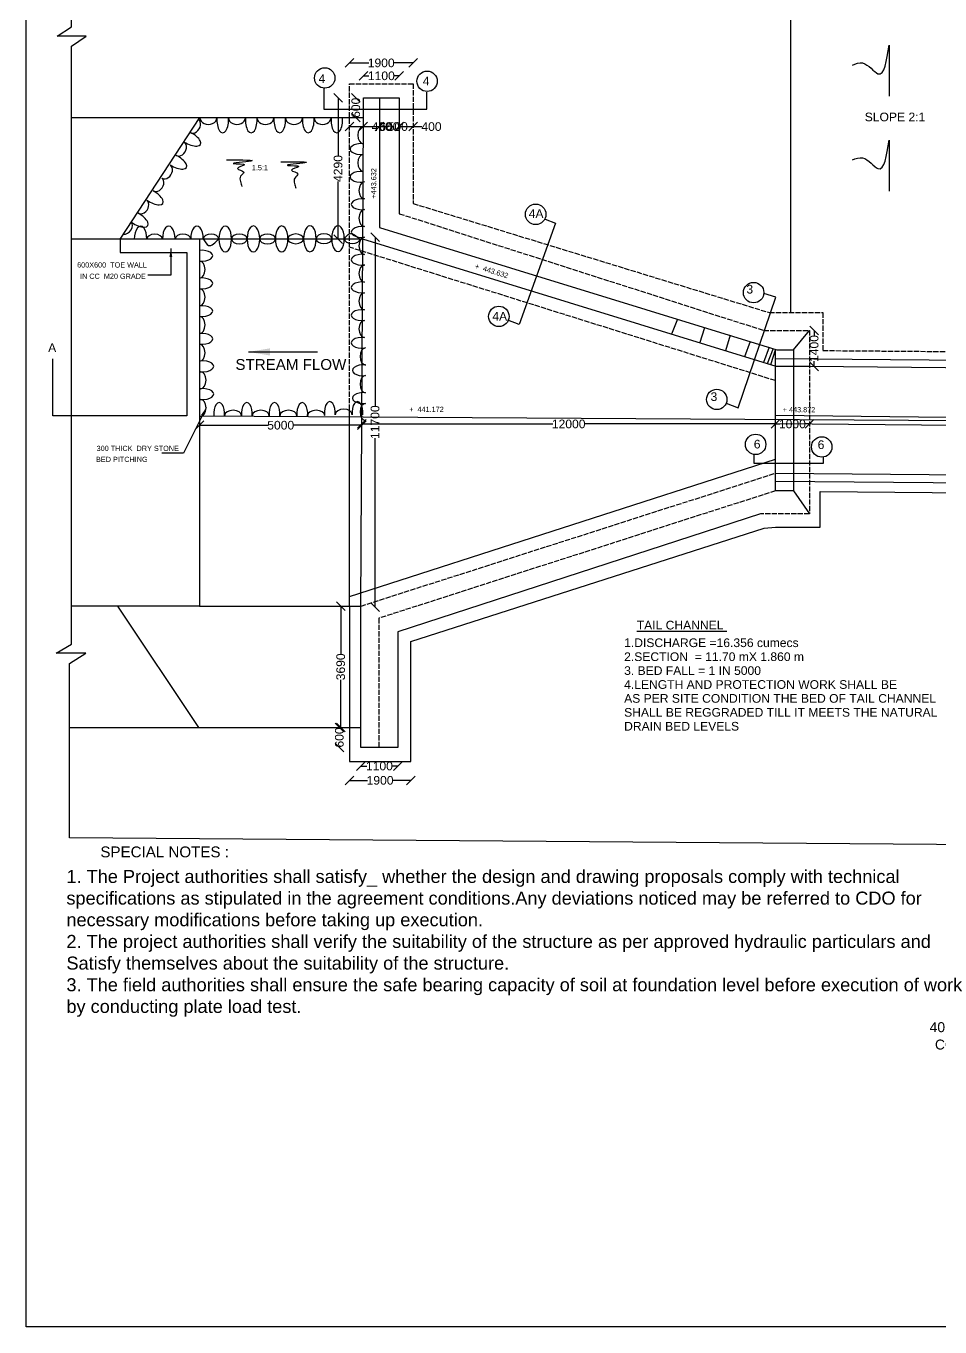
# Model space of a CAD drawing. Header units: millimetres. Extents: x 5760592 to 5768701, y 20978528 to 20983100.
# Drawn here: x 5760592 to 5762703, y 20978528 to 20981531 of the extents above; entities that cross this region are included whole.
import ezdxf

# ---------------------------------------------------------------- set-up
doc = ezdxf.new("R2010")
doc.units = ezdxf.units.MM
doc.header["$MEASUREMENT"] = 0
doc.linetypes.add('ACAD_ISO02W100', pattern=[15, 12, -3])
for name, color, linetype in [('DIMENSIONS', 7, 'Continuous'), ('DRAWING', 7, 'Continuous'), ('TEXT', 7, 'Continuous')]:
    doc.layers.add(name, color=color, linetype=linetype)
doc.styles.get("Standard").update_dxf_attribs({"font": 'arial.ttf', "height": 20})
doc.dimstyles.get("Standard").update_dxf_attribs({"dimtxt": 20, "dimasz": 20, "dimexe": 0.18, "dimexo": 0.0625, "dimgap": 0.09, "dimtad": 0, "dimdec": 0, "dimzin": 0, "dimdsep": 46, "dimtxsty": 'Standard', "dimblk": 'OBLIQUE', "dimcen": 0.09, "dimse1": 1, "dimse2": 1, "dimadec": 0, "dimazin": 0, "dimtfac": 1, "dimtdec": 0, "dimtofl": 0, "dimtmove": 0, "dimatfit": 3, "dimfxl": 1, "dimtolj": 1, "dimtzin": 0, "dimarcsym": 0})

# ---------------------------------------------------------------- blocks, each defined once
blk = doc.blocks.new('_Oblique')
at = {"color": 0, "linetype": 'ByBlock', "lineweight": -2}
blk.add_line((-0.5, -0.5), (0.5, 0.5), dxfattribs=at)
blk = doc.blocks.new('*D45')
at = {"layer": 'Defpoints', "color": 0}
for p in [(5761485.9, 20981446.2), (5761338.8, 20981398.3), (5761485.9, 20981398.3)]:
    blk.add_point(p, dxfattribs=at)
at = {"layer": 'DIMENSIONS', "color": 0, "lineweight": -2}
for p, q in [((5761338.8, 20981446.2), (5761383.4, 20981446.2)), ((5761485.9, 20981446.2), (5761441.3, 20981446.2))]:
    blk.add_line(p, q, dxfattribs=at)
at = {"layer": 'DIMENSIONS', "color": 0, "lineweight": -2, "xscale": 20, "yscale": 20, "zscale": 20, "rotation": 180}
blk.add_blockref('_Oblique', (5761338.8, 20981446.2), dxfattribs=at)
at = {"layer": 'DIMENSIONS', "color": 0, "lineweight": -2, "xscale": 20, "yscale": 20, "zscale": 20}
blk.add_blockref('_Oblique', (5761485.9, 20981446.2), dxfattribs=at)
at = {"layer": 'DIMENSIONS', "color": 0, "insert": (5761412.3, 20981446.2), "char_height": 20, "attachment_point": 5}
blk.add_mtext('\\A1;1900', dxfattribs=at)
blk = doc.blocks.new('*D46')
at = {"layer": 'Defpoints', "color": 0}
for p in [(5761454.1, 20981416.4), (5761371.1, 20981365.4), (5761454.1, 20981365.4)]:
    blk.add_point(p, dxfattribs=at)
at = {"layer": 'DIMENSIONS', "color": 0, "lineweight": -2}
for p, q in [((5761371.1, 20981416.4), (5761383.6, 20981416.4)), ((5761454.1, 20981416.4), (5761441.6, 20981416.4))]:
    blk.add_line(p, q, dxfattribs=at)
at = {"layer": 'DIMENSIONS', "color": 0, "lineweight": -2, "xscale": 20, "yscale": 20, "zscale": 20, "rotation": 180}
blk.add_blockref('_Oblique', (5761371.1, 20981416.4), dxfattribs=at)
at = {"layer": 'DIMENSIONS', "color": 0, "lineweight": -2, "xscale": 20, "yscale": 20, "zscale": 20}
blk.add_blockref('_Oblique', (5761454.1, 20981416.4), dxfattribs=at)
at = {"layer": 'DIMENSIONS', "color": 0, "insert": (5761412.6, 20981416.4), "char_height": 20, "attachment_point": 5}
blk.add_mtext('\\A1;1100', dxfattribs=at)
blk = doc.blocks.new('*D47')
at = {"layer": 'Defpoints', "color": 0}
for p in [(5761371.1, 20981365.4), (5761312.7, 20981039.5), (5761369.8, 20981039.5)]:
    blk.add_point(p, dxfattribs=at)
at = {"layer": 'DIMENSIONS', "color": 0, "lineweight": -2}
for p, q in [((5761312.7, 20981365.4), (5761312.7, 20981232.8)), ((5761312.7, 20981039.5), (5761312.7, 20981172.1))]:
    blk.add_line(p, q, dxfattribs=at)
at = {"layer": 'DIMENSIONS', "color": 0, "lineweight": -2, "xscale": 20, "yscale": 20, "zscale": 20}
for p, rotation in [((5761312.7, 20981365.4), 90), ((5761312.7, 20981039.5), 270)]:
    blk.add_blockref('_Oblique', p, dxfattribs=dict(at, rotation=rotation))
at = {"layer": 'DIMENSIONS', "color": 0, "insert": (5761312.7, 20981202.5), "char_height": 20, "attachment_point": 5, "rotation": 90}
blk.add_mtext('\\A1;4290', dxfattribs=at)
blk = doc.blocks.new('*D48')
at = {"layer": 'Defpoints', "color": 0}
for p in [(5761371.1, 20981365.4), (5761353.6, 20981320.1), (5761371.1, 20981320.1)]:
    blk.add_point(p, dxfattribs=at)
at = {"layer": 'DIMENSIONS', "color": 0, "lineweight": -2}
for p, q in [((5761353.6, 20981365.4), (5761353.6, 20981364.9)), ((5761353.6, 20981320.1), (5761353.6, 20981320.5))]:
    blk.add_line(p, q, dxfattribs=at)
at = {"layer": 'DIMENSIONS', "color": 0, "lineweight": -2, "xscale": 20, "yscale": 20, "zscale": 20}
for p, rotation in [((5761353.6, 20981365.4), 90), ((5761353.6, 20981320.1), 270)]:
    blk.add_blockref('_Oblique', p, dxfattribs=dict(at, rotation=rotation))
at = {"layer": 'DIMENSIONS', "color": 0, "insert": (5761353.6, 20981342.7), "char_height": 20, "attachment_point": 5, "rotation": 90}
blk.add_mtext('\\A1;600', dxfattribs=at)
blk = doc.blocks.new('*D49')
at = {"layer": 'Defpoints', "color": 0}
for p in [(5761338.8, 20981299), (5761371, 20981299.1), (5761371, 20981299.1)]:
    blk.add_point(p, dxfattribs=at)
at = {"layer": 'DIMENSIONS', "color": 0, "lineweight": -2}
for p, q in [((5761338.8, 20981299.1), (5761371, 20981299.1)), ((5761371, 20981299.1), (5761391, 20981299.1))]:
    blk.add_line(p, q, dxfattribs=at)
at = {"layer": 'DIMENSIONS', "color": 0, "lineweight": -2, "xscale": 20, "yscale": 20, "zscale": 20, "rotation": 180}
blk.add_blockref('_Oblique', (5761338.8, 20981299.1), dxfattribs=at)
at = {"layer": 'DIMENSIONS', "color": 0, "lineweight": -2, "xscale": 20, "yscale": 20, "zscale": 20}
blk.add_blockref('_Oblique', (5761371, 20981299.1), dxfattribs=at)
at = {"layer": 'DIMENSIONS', "color": 0, "insert": (5761413.6, 20981299.1), "char_height": 20, "attachment_point": 5}
blk.add_mtext('\\A1;400', dxfattribs=at)
blk = doc.blocks.new('*D50')
at = {"layer": 'Defpoints', "color": 0}
for p in [(5761371, 20981299.1), (5761408.3, 20981299.2), (5761408.3, 20981299.1)]:
    blk.add_point(p, dxfattribs=at)
at = {"layer": 'DIMENSIONS', "color": 0, "lineweight": -2}
for p, q in [((5761371, 20981299.2), (5761408.3, 20981299.2)), ((5761408.3, 20981299.2), (5761428.3, 20981299.2))]:
    blk.add_line(p, q, dxfattribs=at)
at = {"layer": 'DIMENSIONS', "color": 0, "lineweight": -2, "xscale": 20, "yscale": 20, "zscale": 20, "rotation": 180}
blk.add_blockref('_Oblique', (5761371, 20981299.2), dxfattribs=at)
at = {"layer": 'DIMENSIONS', "color": 0, "lineweight": -2, "xscale": 20, "yscale": 20, "zscale": 20}
blk.add_blockref('_Oblique', (5761408.3, 20981299.2), dxfattribs=at)
at = {"layer": 'DIMENSIONS', "color": 0, "insert": (5761450.5, 20981299.2), "char_height": 20, "attachment_point": 5}
blk.add_mtext('\\A1;500', dxfattribs=at)
blk = doc.blocks.new('*D51')
at = {"layer": 'Defpoints', "color": 0}
for p in [(5761408.3, 20981299.1), (5761454.1, 20981299.2), (5761454.1, 20981299.1)]:
    blk.add_point(p, dxfattribs=at)
at = {"layer": 'DIMENSIONS', "color": 0, "lineweight": -2}
for p, q in [((5761408.3, 20981299.2), (5761409, 20981299.2)), ((5761454.1, 20981299.2), (5761453.4, 20981299.2))]:
    blk.add_line(p, q, dxfattribs=at)
at = {"layer": 'DIMENSIONS', "color": 0, "lineweight": -2, "xscale": 20, "yscale": 20, "zscale": 20, "rotation": 180}
blk.add_blockref('_Oblique', (5761408.3, 20981299.2), dxfattribs=at)
at = {"layer": 'DIMENSIONS', "color": 0, "lineweight": -2, "xscale": 20, "yscale": 20, "zscale": 20}
blk.add_blockref('_Oblique', (5761454.1, 20981299.2), dxfattribs=at)
at = {"layer": 'DIMENSIONS', "color": 0, "insert": (5761431.2, 20981299.2), "char_height": 20, "attachment_point": 5}
blk.add_mtext('\\A1;600', dxfattribs=at)
blk = doc.blocks.new('*D52')
at = {"layer": 'Defpoints', "color": 0}
for p in [(5761454.1, 20981299.2), (5761485.9, 20981299.2), (5761485.9, 20981299.1)]:
    blk.add_point(p, dxfattribs=at)
at = {"layer": 'DIMENSIONS', "color": 0, "lineweight": -2}
for p, q in [((5761454.1, 20981299.1), (5761485.9, 20981299.1)), ((5761485.9, 20981299.1), (5761505.9, 20981299.1))]:
    blk.add_line(p, q, dxfattribs=at)
at = {"layer": 'DIMENSIONS', "color": 0, "lineweight": -2, "xscale": 20, "yscale": 20, "zscale": 20, "rotation": 180}
blk.add_blockref('_Oblique', (5761454.1, 20981299.1), dxfattribs=at)
at = {"layer": 'DIMENSIONS', "color": 0, "lineweight": -2, "xscale": 20, "yscale": 20, "zscale": 20}
blk.add_blockref('_Oblique', (5761485.9, 20981299.1), dxfattribs=at)
at = {"layer": 'DIMENSIONS', "color": 0, "insert": (5761528.4, 20981299.1), "char_height": 20, "attachment_point": 5}
blk.add_mtext('\\A1;400', dxfattribs=at)
blk = doc.blocks.new('*D53')
at = {"layer": 'Defpoints', "color": 0}
for p in [(5761373.6, 20981043.6), (5761365.6, 20980190), (5761398.1, 20980190)]:
    blk.add_point(p, dxfattribs=at)
at = {"layer": 'DIMENSIONS', "color": 0, "lineweight": -2}
for p, q in [((5761398.1, 20981043.6), (5761398.1, 20980653.5)), ((5761398.1, 20980190), (5761398.1, 20980580))]:
    blk.add_line(p, q, dxfattribs=at)
at = {"layer": 'DIMENSIONS', "color": 0, "lineweight": -2, "xscale": 20, "yscale": 20, "zscale": 20}
for p, rotation in [((5761398.1, 20981043.6), 90), ((5761398.1, 20980190), 270)]:
    blk.add_blockref('_Oblique', p, dxfattribs=dict(at, rotation=rotation))
at = {"layer": 'DIMENSIONS', "color": 0, "insert": (5761398.1, 20980616.8), "char_height": 20, "attachment_point": 5, "rotation": 90}
blk.add_mtext('\\A1;11700', dxfattribs=at)
blk = doc.blocks.new('*D54')
at = {"layer": 'Defpoints', "color": 0}
for p in [(5760992.8, 20980607.8), (5761367.7, 20980609.7), (5761367.7, 20980606)]:
    blk.add_point(p, dxfattribs=at)
at = {"layer": 'DIMENSIONS', "color": 0, "lineweight": -2}
for p, q in [((5760992.8, 20980609.7), (5761150.3, 20980609.7)), ((5761367.7, 20980609.7), (5761210.2, 20980609.7))]:
    blk.add_line(p, q, dxfattribs=at)
at = {"layer": 'DIMENSIONS', "color": 0, "lineweight": -2, "xscale": 20, "yscale": 20, "zscale": 20, "rotation": 180}
blk.add_blockref('_Oblique', (5760992.8, 20980609.7), dxfattribs=at)
at = {"layer": 'DIMENSIONS', "color": 0, "lineweight": -2, "xscale": 20, "yscale": 20, "zscale": 20}
blk.add_blockref('_Oblique', (5761367.7, 20980609.7), dxfattribs=at)
at = {"layer": 'DIMENSIONS', "color": 0, "insert": (5761180.2, 20980609.7), "char_height": 20, "attachment_point": 5}
blk.add_mtext('\\A1;5000', dxfattribs=at)
blk = doc.blocks.new('*D55')
at = {"layer": 'Defpoints', "color": 0}
for p in [(5761367.7, 20980609.7), (5762322.7, 20980612.6), (5762322.7, 20980597.4)]:
    blk.add_point(p, dxfattribs=at)
at = {"layer": 'DIMENSIONS', "color": 0, "lineweight": -2}
for p, q in [((5761367.7, 20980612.6), (5761808.4, 20980612.6)), ((5762322.7, 20980612.6), (5761881.9, 20980612.6))]:
    blk.add_line(p, q, dxfattribs=at)
at = {"layer": 'DIMENSIONS', "color": 0, "lineweight": -2, "xscale": 20, "yscale": 20, "zscale": 20, "rotation": 180}
blk.add_blockref('_Oblique', (5761367.7, 20980612.6), dxfattribs=at)
at = {"layer": 'DIMENSIONS', "color": 0, "lineweight": -2, "xscale": 20, "yscale": 20, "zscale": 20}
blk.add_blockref('_Oblique', (5762322.7, 20980612.6), dxfattribs=at)
at = {"layer": 'DIMENSIONS', "color": 0, "insert": (5761845.2, 20980612.6), "char_height": 20, "attachment_point": 5}
blk.add_mtext('\\A1;12000', dxfattribs=at)
blk = doc.blocks.new('*D56')
at = {"layer": 'Defpoints', "color": 0}
for p in [(5762322.7, 20980612.6), (5762401, 20980612.6), (5762401, 20980612.6)]:
    blk.add_point(p, dxfattribs=at)
at = {"layer": 'DIMENSIONS', "color": 0, "lineweight": -2}
for p, q in [((5762322.7, 20980612.6), (5762332.9, 20980612.6)), ((5762401, 20980612.6), (5762390.8, 20980612.6))]:
    blk.add_line(p, q, dxfattribs=at)
at = {"layer": 'DIMENSIONS', "color": 0, "lineweight": -2, "xscale": 20, "yscale": 20, "zscale": 20, "rotation": 180}
blk.add_blockref('_Oblique', (5762322.7, 20980612.6), dxfattribs=at)
at = {"layer": 'DIMENSIONS', "color": 0, "lineweight": -2, "xscale": 20, "yscale": 20, "zscale": 20}
blk.add_blockref('_Oblique', (5762401, 20980612.6), dxfattribs=at)
at = {"layer": 'DIMENSIONS', "color": 0, "insert": (5762361.8, 20980612.6), "char_height": 20, "attachment_point": 5}
blk.add_mtext('\\A1;1000', dxfattribs=at)
blk = doc.blocks.new('*D57')
at = {"layer": 'Defpoints', "color": 0}
for p in [(5762401, 20980828.6), (5762401, 20980745.2), (5762412.1, 20980745.2)]:
    blk.add_point(p, dxfattribs=at)
at = {"layer": 'DIMENSIONS', "color": 0, "lineweight": -2}
for p, q in [((5762412.1, 20980828.6), (5762412.1, 20980815.9)), ((5762412.1, 20980745.2), (5762412.1, 20980757.9))]:
    blk.add_line(p, q, dxfattribs=at)
at = {"layer": 'DIMENSIONS', "color": 0, "lineweight": -2, "xscale": 20, "yscale": 20, "zscale": 20}
for p, rotation in [((5762412.1, 20980828.6), 90), ((5762412.1, 20980745.2), 270)]:
    blk.add_blockref('_Oblique', p, dxfattribs=dict(at, rotation=rotation))
at = {"layer": 'DIMENSIONS', "color": 0, "insert": (5762412.1, 20980786.9), "char_height": 20, "attachment_point": 5, "rotation": 90}
blk.add_mtext('\\A1;1400', dxfattribs=at)
blk = doc.blocks.new('*D98')
at = {"layer": 'Defpoints', "color": 0}
for p in [(5761322.5, 20980192), (5761318.8, 20979911.7), (5761322.5, 20979911.7)]:
    blk.add_point(p, dxfattribs=at)
at = {"layer": 'TEXT', "color": 0, "lineweight": -2}
for p, q in [((5761318.8, 20980192), (5761318.8, 20980081.8)), ((5761318.8, 20979911.7), (5761318.8, 20980022))]:
    blk.add_line(p, q, dxfattribs=at)
at = {"layer": 'TEXT', "color": 0, "lineweight": -2, "xscale": 20, "yscale": 20, "zscale": 20}
for p, rotation in [((5761318.8, 20980192), 90), ((5761318.8, 20979911.7), 270)]:
    blk.add_blockref('_Oblique', p, dxfattribs=dict(at, rotation=rotation))
at = {"layer": 'TEXT', "color": 0, "insert": (5761318.8, 20980051.9), "char_height": 20, "attachment_point": 5, "rotation": 90}
blk.add_mtext('\\A1;3690', dxfattribs=at)
blk = doc.blocks.new('*D99')
at = {"layer": 'Defpoints', "color": 0}
for p in [(5761365.6, 20979911.7), (5761315.7, 20979865.8), (5761365.6, 20979865.8)]:
    blk.add_point(p, dxfattribs=at)
at = {"layer": 'TEXT', "color": 0, "lineweight": -2}
for p, q in [((5761315.7, 20979911.7), (5761315.7, 20979911)), ((5761315.7, 20979865.8), (5761315.7, 20979866.6))]:
    blk.add_line(p, q, dxfattribs=at)
at = {"layer": 'TEXT', "color": 0, "lineweight": -2, "xscale": 20, "yscale": 20, "zscale": 20}
for p, rotation in [((5761315.7, 20979911.7), 90), ((5761315.7, 20979865.8), 270)]:
    blk.add_blockref('_Oblique', p, dxfattribs=dict(at, rotation=rotation))
at = {"layer": 'TEXT', "color": 0, "insert": (5761315.7, 20979888.8), "char_height": 20, "attachment_point": 5, "rotation": 90}
blk.add_mtext('\\A1;600', dxfattribs=at)
blk = doc.blocks.new('*D105')
at = {"layer": 'Defpoints', "color": 0}
for p in [(5761365.6, 20979865.8), (5761450.7, 20979865.8), (5761450.7, 20979822.8)]:
    blk.add_point(p, dxfattribs=at)
at = {"layer": 'TEXT', "color": 0, "lineweight": -2}
for p, q in [((5761365.6, 20979822.8), (5761379.2, 20979822.8)), ((5761450.7, 20979822.8), (5761437.1, 20979822.8))]:
    blk.add_line(p, q, dxfattribs=at)
at = {"layer": 'TEXT', "color": 0, "lineweight": -2, "xscale": 20, "yscale": 20, "zscale": 20, "rotation": 180}
blk.add_blockref('_Oblique', (5761365.6, 20979822.8), dxfattribs=at)
at = {"layer": 'TEXT', "color": 0, "lineweight": -2, "xscale": 20, "yscale": 20, "zscale": 20}
blk.add_blockref('_Oblique', (5761450.7, 20979822.8), dxfattribs=at)
at = {"layer": 'TEXT', "color": 0, "insert": (5761408.2, 20979822.8), "char_height": 20, "attachment_point": 5}
blk.add_mtext('\\A1;1100', dxfattribs=at)
blk = doc.blocks.new('*D106')
at = {"layer": 'Defpoints', "color": 0}
for p in [(5761338.8, 20979833.4), (5761480.7, 20979833.4), (5761480.7, 20979789.7)]:
    blk.add_point(p, dxfattribs=at)
at = {"layer": 'TEXT', "color": 0, "lineweight": -2}
for p, q in [((5761338.8, 20979789.7), (5761380.8, 20979789.7)), ((5761480.7, 20979789.7), (5761438.7, 20979789.7))]:
    blk.add_line(p, q, dxfattribs=at)
at = {"layer": 'TEXT', "color": 0, "lineweight": -2, "xscale": 20, "yscale": 20, "zscale": 20, "rotation": 180}
blk.add_blockref('_Oblique', (5761338.8, 20979789.7), dxfattribs=at)
at = {"layer": 'TEXT', "color": 0, "lineweight": -2, "xscale": 20, "yscale": 20, "zscale": 20}
blk.add_blockref('_Oblique', (5761480.7, 20979789.7), dxfattribs=at)
at = {"layer": 'TEXT', "color": 0, "insert": (5761409.7, 20979789.7), "char_height": 20, "attachment_point": 5}
blk.add_mtext('\\A1;1900', dxfattribs=at)

msp = doc.modelspace()

# ---------------------------------------------------------------- linework, layer by layer
at = {"layer": 'DRAWING', "color": 0}
msp.add_lwpolyline([(5760592.1, 20983100), (5768629.1, 20983100), (5768629.1, 20978527.7), (5760592.1, 20978527.7)], close=True, dxfattribs=at)
for points in [[(5767198.5, 20979607.4), (5760692.7, 20979657.2), (5760692.7, 20980059.4), (5760730.3, 20980083.5), (5760661.6, 20980083.5), (5760697.4, 20980103.9), (5760697.4, 20981484.9), (5760731.2, 20981508), (5760663.9, 20981508), (5760697.4, 20981529.9), (5760697.7, 20981724.9)], [(5762357.1, 20981724.9), (5762357.1, 20980869.7)], [(5762585.1, 20981487.1), (5762585.1, 20981369.6)], [(5761280.1, 20981388.7), (5761280.1, 20981339.7), (5761517.8, 20981339.7), (5761517.8, 20981378.7)], [(5760697.4, 20981320.1), (5761371.1, 20981320.1), (5761371.1, 20981365.4)], [(5761371.1, 20981365.4), (5761454.1, 20981365.4), (5761454.1, 20981098.1)], [(5761408.3, 20981365.4), (5761408.3, 20981066.4), (5762326.2, 20980784.2), (5762364.4, 20980784.2), (5762401, 20980828.6)], [(5760809.6, 20981039.5), (5760993.7, 20981320.1)], [(5761365.6, 20980190), (5761371.1, 20981320.1)], [(5762585.1, 20981268), (5762585.1, 20981150.5)], [(5761790.7, 20981085.4), (5761814.7, 20981076.3), (5761730.6, 20980842.3), (5761704.8, 20980852.5)], [(5760809.6, 20981039.5), (5760809.6, 20981008.6), (5760963.7, 20981008.6), (5760963.7, 20980631.4), (5760654.3, 20980631.4), (5760654.3, 20980763)], [(5761369.8, 20981039.5), (5760697.4, 20981039.5)], [(5760992.8, 20981039.5), (5760992.8, 20980192), (5760697.4, 20980192)], [(5765779.2, 20980712.2), (5762401, 20980745.2), (5762324.5, 20980745.2), (5761369.8, 20981039.5)], [(5762322.7, 20980632.6), (5766220, 20980587.6), (5766220.3, 20980937)], [(5762209, 20980660.9), (5762236.5, 20980649.7), (5762323.7, 20980905.7), (5762295.9, 20980913.6)], [(5762096.4, 20980854.8), (5762082.8, 20980819.7)], [(5762148.3, 20980799.5), (5762159.3, 20980835.5)], [(5762218.5, 20980817.3), (5762207.5, 20980781.3)], [(5762264.3, 20980803.2), (5762251.3, 20980767.8)], [(5762308.4, 20980789.6), (5762295.1, 20980754.3)], [(5762317.3, 20980786.9), (5762303.3, 20980751.7)], [(5762322.7, 20980785.2), (5762311.6, 20980749.2)], [(5762322.7, 20980458.3), (5762322.7, 20980785.2)], [(5762364.4, 20980784.2), (5762364.4, 20980458.3), (5762401, 20980405)], [(5765779.2, 20980732.9), (5762322.7, 20980762.9)], [(5760992.8, 20980631.8), (5765779.1, 20980601.9)], [(5760992.8, 20980192), (5761338.8, 20980192), (5761338.8, 20980630.6)], [(5765779.1, 20980581.5), (5762322.7, 20980612.6)], [(5761338.8, 20980214.6), (5762322.7, 20980531.4)], [(5762273.1, 20980542.6), (5762273.1, 20980521.8), (5762434, 20980521.8), (5762434, 20980536.5)], [(5761338.8, 20980192), (5761338.8, 20979833.4), (5761480.7, 20979833.4), (5761480.7, 20980110.7), (5762296.4, 20980372), (5762322.9, 20980374.3), (5762426.2, 20980374.3), (5762426.2, 20980457.1), (5765611.2, 20980428.2), (5765611.2, 20980347.4), (5765711.7, 20980347.4), (5766215.1, 20980075.2), (5766215.1, 20979842.5), (5766394.2, 20979842.5), (5766394.2, 20980167.6), (5765779.8, 20980502)], [(5762322.7, 20980498.9), (5765778.9, 20980468.8)], [(5765778.9, 20980450.3), (5762322.7, 20980480.1)], [(5762364.4, 20980458.3), (5762322.7, 20980458.3)], [(5762287.9, 20980405), (5761450.7, 20980132.9), (5761450.7, 20979865.8), (5761365.6, 20979865.8), (5761365.6, 20980190)], [(5760991.1, 20979911.7), (5760804.1, 20980192)], [(5761338.8, 20980192), (5761365.7, 20980192.2)], [(5760692.7, 20979911.7), (5761365.6, 20979911.7)]]:
    msp.add_lwpolyline(points, dxfattribs=at)
at = {"layer": 'DRAWING', "color": 0, "linetype": 'ACAD_ISO02W100'}
for points in [[(5761338.8, 20980630.6), (5761338.8, 20981398.3), (5761485.9, 20981398.3), (5761485.9, 20981121.7), (5762308.8, 20980869.7), (5762432.3, 20980869.7), (5762432.3, 20980782.2), (5765613.9, 20980756.5), (5765613.9, 20980834.8), (5765713.1, 20980834.8), (5766222, 20981090.8), (5766222, 20981323.5), (5766401.2, 20981323.5), (5766401.2, 20980995.3), (5765779.2, 20980678.8)], [(5761454.1, 20981098.1), (5762295.8, 20980828.6), (5762401, 20980828.6), (5762401, 20980405), (5762287.9, 20980405)], [(5762322.7, 20980712.7), (5761338.8, 20981020.8)], [(5761365.7, 20980192.2), (5762322.7, 20980498.9)], [(5762322.7, 20980458.3), (5761406.9, 20980164.1), (5761406.9, 20979865.8)]]:
    msp.add_lwpolyline(points, dxfattribs=at)
at = {"layer": 'DRAWING', "color": 0}
for centre in [(5761281.9, 20981411.5), (5761518.3, 20981403.9), (5761769, 20981096.7), (5762272.3, 20980915.9), (5761684, 20980861), (5762187.2, 20980669.3), (5762277, 20980565.5), (5762429.6, 20980559.6)]:
    msp.add_circle(centre, 23.6, dxfattribs=at)
for centre, major_axis, ratio, start_param, end_param in [((5760980.6, 20981300.8), (-9.3, -15.2), 0.745894, 0, 3.141593), ((5761013.3, 20981320.1), (-19.6, 0), 0.821429, 0, 3.141593), ((5761046.4, 20981314.3), (-0.3, -29.5), 0.455807, 4.518956, 8.058211), ((5761079.2, 20981320.1), (-19.6, 0), 0.821429, 0, 3.141593), ((5761112.2, 20981314.3), (-0.3, -29.5), 0.455807, 4.518956, 8.058211), ((5761145, 20981320.1), (-19.6, 0), 0.821429, 0, 3.141593), ((5761178.1, 20981314.3), (-0.3, -29.5), 0.455807, 4.518956, 8.058211), ((5761210.9, 20981320.1), (-19.6, 0), 0.821429, 0, 3.141593), ((5761244, 20981314.3), (-0.3, -29.5), 0.455807, 4.518956, 8.058211), ((5761276.8, 20981320.1), (-19.6, 0), 0.821429, 0, 3.141593), ((5761309.8, 20981314.3), (-0.3, -29.5), 0.455807, 4.518956, 8.058211), ((5761371, 20981279.4), (0, -19.7), 0.640135, 3.141593, 6.283185), ((5760968.3, 20981272.5), (26.7, -14.3), 0.430968, 4.539651, 7.974455), ((5760948, 20981247.9), (-9.3, -15.2), 0.745894, 0, 3.141593), ((5761366.1, 20981247.4), (-25.4, -0.2), 0.494836, 4.512841, 8.04733), ((5761371, 20981215.4), (0, -19.7), 0.640135, 3.141593, 6.283185), ((5760915.5, 20981195), (-9.3, -15.2), 0.745894, 0, 3.141593), ((5760935.8, 20981219.5), (26.7, -14.3), 0.430968, 4.539651, 7.974455), ((5760895.4, 20981165.6), (-10, -14.8), 0.745894, 0, 3.141593), ((5761366.1, 20981183.4), (-25.4, -0.2), 0.494836, 4.512841, 8.04733), ((5760882, 20981137.7), (26.1, -15.4), 0.430968, 4.539651, 7.974455), ((5761373.6, 20981151.9), (0, -19.7), 0.640135, 3.141593, 6.283185), ((5760860.7, 20981114), (-10, -14.8), 0.745894, 0, 3.141593), ((5761368.6, 20981119.9), (-25.4, -0.2), 0.494836, 4.512841, 8.04733), ((5760847.3, 20981086.2), (26.1, -15.4), 0.430968, 4.539651, 7.974455), ((5761373.6, 20981087.9), (0, -19.7), 0.640135, 3.141593, 6.283185), ((5760822.6, 20981066.4), (12.3, 12.9), 0.745894, 3.668089, 6.283185), ((5760856.6, 20981040.4), (0, 28.8), 0.501946, 4.68363, 7.884918), ((5760921.8, 20981040.6), (0, 28.8), 0.501946, 4.68363, 7.884918), ((5760986.9, 20981040.7), (0, 28.8), 0.501946, 4.68363, 7.884918), ((5761052.1, 20981040.8), (0, 28.8), 0.501946, 4.68363, 7.884918), ((5761117.3, 20981041), (0, 28.8), 0.501946, 4.68363, 7.884918), ((5761182.4, 20981041.1), (0, 28.8), 0.501946, 4.68363, 7.884918), ((5761247.6, 20981041.3), (0, 28.8), 0.501946, 4.68363, 7.884918), ((5761312.7, 20981041.4), (0, 28.8), 0.501946, 4.68363, 7.884918), ((5761368.6, 20981055.9), (-25.4, -0.2), 0.494836, 4.512841, 8.04733), ((5760889.2, 20981039.6), (-18.1, 0), 0.609084, 3.141593, 6.283185), ((5760954.4, 20981039.8), (-18.1, 0), 0.609084, 3.141593, 6.283185), ((5761019.5, 20981039.9), (-18.1, 0), 0.609084, 3.141593, 6.283185), ((5761052.1, 20981038.7), (0, -28.8), 0.501946, 4.68363, 7.884918), ((5761084.7, 20981040.1), (-18.1, 0), 0.609084, 3.141593, 6.283185), ((5761084.7, 20981039.6), (18.1, 0), 0.609084, 3.141593, 6.283185), ((5761117.2, 20981038.8), (0, -28.8), 0.501946, 4.68363, 7.884918), ((5761149.8, 20981040.2), (-18.1, 0), 0.609084, 3.141593, 6.283185), ((5761149.8, 20981039.8), (18.1, 0), 0.609084, 3.141593, 6.283185), ((5761182.4, 20981039), (0, -28.8), 0.501946, 4.68363, 7.884918), ((5761215, 20981040.3), (-18.1, 0), 0.609084, 3.141593, 6.283185), ((5761215, 20981039.9), (18.1, 0), 0.609084, 3.141593, 6.283185), ((5761247.6, 20981039.1), (0, -28.8), 0.501946, 4.68363, 7.884918), ((5761280.2, 20981040.5), (-18.1, 0), 0.609084, 3.141593, 6.283185), ((5761280.1, 20981040.1), (18.1, 0), 0.609084, 3.141593, 6.283185), ((5761312.7, 20981039.3), (0, -28.8), 0.501946, 4.68363, 7.884918), ((5761345.3, 20981040.2), (18.1, 0), 0.609084, 3.141593, 6.283185), ((5761373.6, 20981023.9), (0, -19.7), 0.640135, 3.141593, 6.283185), ((5760997.8, 20981001.1), (25.4, 0.2), 0.494836, 4.512841, 8.04733), ((5761368.6, 20980991.9), (-25.4, -0.2), 0.494836, 4.512841, 8.04733), ((5760992.8, 20980969.1), (0, 19.7), 0.640135, 3.141593, 6.283185), ((5761373.6, 20980960), (0, -19.7), 0.640135, 3.141593, 6.283185), ((5760997.8, 20980937.2), (25.4, 0.2), 0.494836, 4.512841, 8.04733), ((5761368.6, 20980928), (-25.4, -0.2), 0.494836, 4.512841, 8.04733), ((5760992.8, 20980905.2), (0, 19.7), 0.640135, 3.141593, 6.283185), ((5761373.6, 20980896), (0, -19.7), 0.640135, 3.141593, 6.283185), ((5760997.8, 20980873.2), (25.4, 0.2), 0.494836, 4.512841, 8.04733), ((5761368.6, 20980864), (-25.4, -0.2), 0.494836, 4.512841, 8.04733), ((5760992.8, 20980841.2), (0, 19.7), 0.640135, 3.141593, 6.283185), ((5761373.6, 20980832), (0, -19.7), 0.640135, 3.141593, 6.283185), ((5760997.8, 20980809.2), (25.4, 0.2), 0.494836, 4.512841, 8.04733), ((5760992.8, 20980777.2), (0, 19.7), 0.640135, 3.141593, 6.283185), ((5761368.6, 20980800), (-25.4, -0.2), 0.494836, 4.512841, 8.04733), ((5761376.1, 20980768.5), (0, -19.7), 0.640135, 3.141593, 6.283185), ((5761000.3, 20980745.7), (25.4, 0.2), 0.494836, 4.512841, 8.04733), ((5760995.3, 20980713.7), (0, 19.7), 0.640135, 3.141593, 6.283185), ((5761371.1, 20980736.5), (-25.4, -0.2), 0.494836, 4.512841, 8.04733), ((5761376.1, 20980704.5), (0, -19.7), 0.640135, 3.141593, 6.283185), ((5761000.3, 20980681.7), (25.4, 0.2), 0.494836, 4.512841, 8.04733), ((5760995.3, 20980649.7), (0, 19.7), 0.640135, 3.141593, 6.283185), ((5761038.2, 20980636.5), (-0.2, 25.4), 0.494836, 4.512841, 8.04733), ((5761102.2, 20980636.5), (-0.2, 25.4), 0.494836, 4.512841, 8.04733), ((5761166.1, 20980636.5), (-0.2, 25.4), 0.494836, 4.512841, 8.04733), ((5761230.1, 20980636.5), (-0.2, 25.4), 0.494836, 4.512841, 8.04733), ((5761293.6, 20980639), (-0.2, 25.4), 0.494836, 4.512841, 8.04733), ((5761371.1, 20980672.5), (-25.4, -0.2), 0.494836, 4.512841, 8.04733), ((5761357.6, 20980639), (-0.2, 25.4), 0.494836, 4.512841, 8.04733), ((5761070.2, 20980631.6), (-19.7, 0), 0.640135, 3.141593, 6.283185), ((5761134.2, 20980631.6), (-19.7, 0), 0.640135, 3.141593, 6.283185), ((5761198.1, 20980631.6), (-19.7, 0), 0.640135, 3.141593, 6.283185), ((5761262.1, 20980631.6), (-19.7, 0), 0.640135, 3.141593, 6.283185), ((5761325.7, 20980634.1), (-19.7, 0), 0.640135, 3.141593, 6.283185), ((5761376.1, 20980640.5), (0, -19.7), 0.640135, 3.141593, 6.283185)]:
    msp.add_ellipse(centre, major_axis=major_axis, ratio=ratio, start_param=start_param, end_param=end_param, dxfattribs=at)
for points in [[(5762500.3, 20981441.4), (5762523.9, 20981446.1), (5762559.5, 20981421.3), (5762585.1, 20981487.1)], [(5762500.3, 20981222.3), (5762523.9, 20981227), (5762559.5, 20981202.2), (5762585.1, 20981268)], [(5761055.3, 20981222.2), (5761111.2, 20981219.8), (5761071.3, 20981213.8), (5761096.7, 20981211), (5761080.3, 20981202.6), (5761094.8, 20981193.8), (5761087.5, 20981184.6), (5761087.1, 20981172.1), (5761090.1, 20981161)], [(5761180.4, 20981218.1), (5761236.3, 20981215.7), (5761196.4, 20981209.7), (5761221.8, 20981206.8), (5761205.4, 20981198.5), (5761219.9, 20981189.7), (5761212.7, 20981180.5), (5761212.2, 20981168), (5761215.2, 20981156.9)], [(5761327.2, 20981040), (5761338.8, 20981051.7), (5761363.4, 20981039.5)], [(5761001.4, 20981040.1), (5761013.3, 20981025), (5761037.6, 20981040.1)]]:
    msp.add_spline(points, degree=3, dxfattribs=at)

# ---------------------------------------------------------------- texts
at = {"layer": 'TEXT', "color": 0}
for s, height, p in [('4', 20, (5761267.7, 20981400.2)), ('4', 20, (5761508.3, 20981394.5)), ('SLOPE 2:1', 20, (5762528.9, 20981311.5)), ('1.5:1', 12, (5761113.5, 20981198.4)), ('4A', 20, (5761752.9, 20981088.2)), ('600X600  TOE WALL', 12, (5760710.1, 20980973.9)), ('IN CC  M20 GRADE', 12, (5760716.9, 20980947.7)), ('3', 20, (5762255.6, 20980913.8)), ('4A', 20, (5761668.9, 20980851.2)), ('A', 20, (5760643.2, 20980778.8)), ('STREAM FLOW', 25, (5761075.7, 20980737.5)), ('3', 20, (5762172.9, 20980665.7)), ('+  441.172', 12, (5761477, 20980640.4)), ('+ 443.872', 12, (5762339.6, 20980639.6)), ('6', 20, (5762272.7, 20980556.2)), ('6', 20, (5762420.2, 20980554.8)), ('300 THICK  DRY STONE', 12, (5760755.1, 20980550.3)), ('BED PITCHING', 12, (5760753.8, 20980524.9)), ('%%UTAIL CHANNEL ', 20, (5762002.4, 20980138.2)), ('1.DISCHARGE =16.356 cumecs', 20, (5761973.3, 20980097.5)), ('2.SECTION  = 11.70 mX 1.860 m', 20, (5761973.3, 20980065.3)), ('3. BED FALL = 1 IN 5000', 20, (5761973.3, 20980033.2)), ('4.LENGTH AND PROTECTION WORK SHALL BE ', 20, (5761973.3, 20980001.1)), ('AS PER SITE CONDITION THE BED OF TAIL CHANNEL ', 20, (5761973.3, 20979969)), ('SHALL BE REGGRADED TILL IT MEETS THE NATURAL ', 20, (5761973.3, 20979936.8)), ('DRAIN BED LEVELS ', 20, (5761973.3, 20979904.7)), ('SPECIAL NOTES :', 25, (5760763.8, 20979612.1)), ('40 THICK   SEALING', 23, (5762678.7, 20979208.4)), ('COAT  IN  C.C M35 GRADE', 23, (5762691, 20979168.3))]:
    msp.add_text(s, height=height, dxfattribs=at).set_placement(p)
for s, rotation, p in [('+443.632', 90, (5761400.9, 20981132.9)), ('+  443.632', 342.9061, (5761627.6, 20980972.1))]:
    msp.add_text(s, height=12, rotation=rotation, dxfattribs=at).set_placement(p)
at = {"layer": 'TEXT', "color": 0, "insert": (5760685.4, 20979582.9), "char_height": 30, "width": 2103.366, "attachment_point": 1}
msp.add_mtext('1. The Project authorities shall satisfy_ whether the design and drawing proposals comply with technical specifications as stipulated in the agreement conditions.Any deviations noticed may be referred to CDO for necessary modifications before taking up execution. \\P2. The project authorities shall verify the suitability of the structure as per approved hydraulic particulars and Satisfy themselves about the suitability of the structure. \\P3. The field authorities shall ensure the safe bearing capacity of soil at foundation level before execution of work by conducting plate load test. ', dxfattribs=at)

# ---------------------------------------------------------------- dimensions: what is measured, and where the dimension line sits
at = {"layer": 'DIMENSIONS', "color": 0}
for base, p1, p2, text, picture, middle in [((5761485.9, 20981446.2), (5761338.8, 20981398.3), (5761485.9, 20981398.3), '1900', '*D45', (5761412.3, 20981446.2)), ((5761454.1, 20981416.4), (5761371.1, 20981365.4), (5761454.1, 20981365.4), '1100', '*D46', (5761412.6, 20981416.4)), ((5761371, 20981299.1), (5761338.8, 20981299), (5761371, 20981299.1), '400', '*D49', (5761413.6, 20981299.1)), ((5761408.3, 20981299.2), (5761371, 20981299.1), (5761408.3, 20981299.1), '500', '*D50', (5761450.5, 20981299.2)), ((5761454.1, 20981299.2), (5761408.3, 20981299.1), (5761454.1, 20981299.1), '600', '*D51', (5761431.2, 20981299.2)), ((5761485.9, 20981299.1), (5761454.1, 20981299.2), (5761485.9, 20981299.2), '400', '*D52', (5761528.4, 20981299.1)), ((5761367.7, 20980609.7), (5760992.8, 20980607.8), (5761367.7, 20980606), '5000', '*D54', (5761180.2, 20980609.7)), ((5762322.7, 20980612.6), (5761367.7, 20980609.7), (5762322.7, 20980597.4), '12000', '*D55', (5761845.2, 20980612.6)), ((5762401, 20980612.6), (5762322.7, 20980612.6), (5762401, 20980612.6), '1000', '*D56', (5762361.8, 20980612.6))]:
    dim = msp.add_linear_dim(base=base, p1=p1, p2=p2, text=text, dimstyle='Standard', dxfattribs=at)
    dim.commit()
    dim.dimension.update_dxf_attribs({"geometry": picture, "text_midpoint": middle})
for base, p1, p2, text, picture, middle in [((5761312.7, 20981039.5), (5761371.1, 20981365.4), (5761369.8, 20981039.5), '4290', '*D47', (5761312.7, 20981202.5)), ((5761353.6, 20981320.1), (5761371.1, 20981365.4), (5761371.1, 20981320.1), '600', '*D48', (5761353.6, 20981342.7)), ((5761398.1, 20980190), (5761373.6, 20981043.6), (5761365.6, 20980190), '11700', '*D53', (5761398.1, 20980616.8)), ((5762412.1, 20980745.2), (5762401, 20980828.6), (5762401, 20980745.2), '1400', '*D57', (5762412.1, 20980786.9))]:
    dim = msp.add_linear_dim(base=base, p1=p1, p2=p2, angle=90, text=text, dimstyle='Standard', dxfattribs=at)
    dim.commit()
    dim.dimension.update_dxf_attribs({"geometry": picture, "text_midpoint": middle})
at = {"layer": 'TEXT', "color": 0}
for base, p1, p2, text, picture, middle in [((5761318.8, 20979911.7), (5761322.5, 20980192), (5761322.5, 20979911.7), '3690', '*D98', (5761318.8, 20980051.9)), ((5761315.7, 20979865.8), (5761365.6, 20979911.7), (5761365.6, 20979865.8), '600', '*D99', (5761315.7, 20979888.8))]:
    dim = msp.add_linear_dim(base=base, p1=p1, p2=p2, angle=90, text=text, dimstyle='Standard', dxfattribs=at)
    dim.commit()
    dim.dimension.update_dxf_attribs({"geometry": picture, "text_midpoint": middle})
for base, p1, p2, text, picture, middle in [((5761450.7, 20979822.8), (5761365.6, 20979865.8), (5761450.7, 20979865.8), '1100', '*D105', (5761408.2, 20979822.8)), ((5761480.7, 20979789.7), (5761338.8, 20979833.4), (5761480.7, 20979833.4), '1900', '*D106', (5761409.7, 20979789.7))]:
    dim = msp.add_linear_dim(base=base, p1=p1, p2=p2, text=text, dimstyle='Standard', dxfattribs=at)
    dim.commit()
    dim.dimension.update_dxf_attribs({"geometry": picture, "text_midpoint": middle})

# ---------------------------------------------------------------- leaders
at = {"layer": 'DRAWING', "color": 0}
msp.add_leader([(5761105.5, 20980779), (5761265.5, 20980779)], dimstyle='Standard', override={"dimasz": 50, "dimgap": 0.09, "dimtad": 0}, dxfattribs=at)
at = {"layer": 'TEXT', "color": 0}
for points in [[(5760926.6, 20981018.1), (5760926.6, 20980956.5), (5760873.5, 20980956.5)], [(5761007.9, 20980649.7), (5760956.1, 20980545.2), (5760905.4, 20980545.2)]]:
    msp.add_leader(points, dimstyle='Standard', override={"dimgap": 0.09, "dimtad": 0}, dxfattribs=at)

doc.saveas('drawing.dxf')
